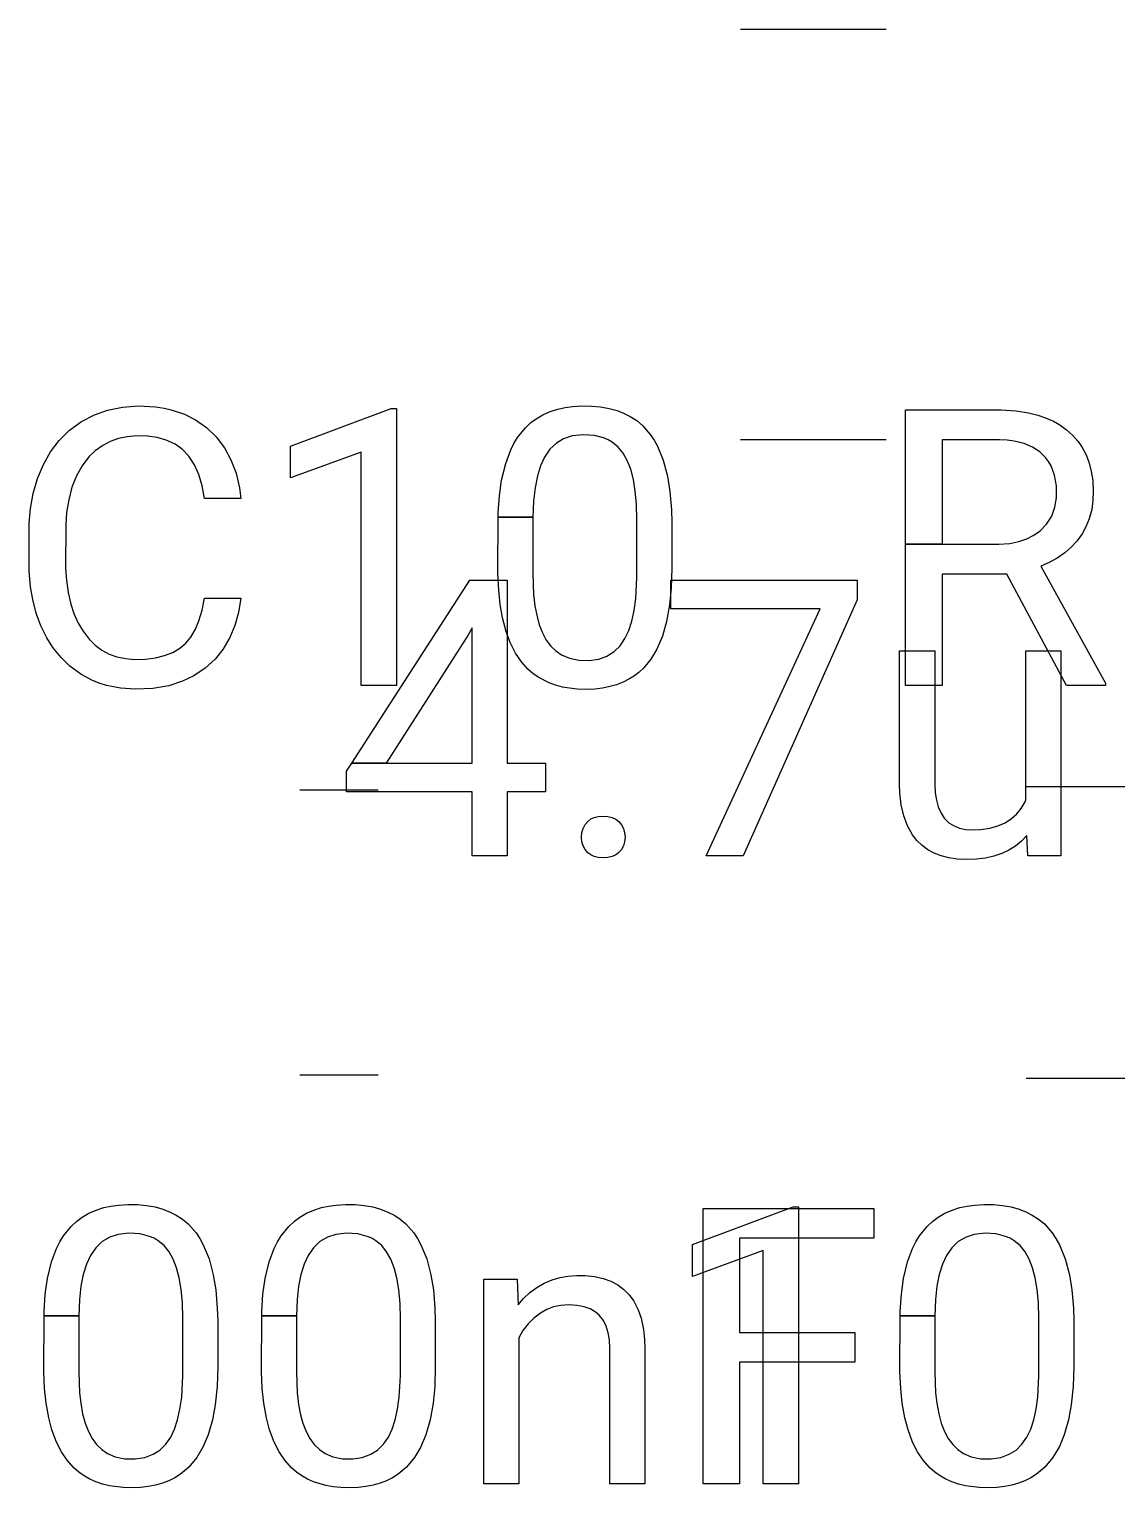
# Model space of a CAD drawing. Header units: inches. Extents: x 3.88 to 7.82, y -6.06 to -2.14.
# Drawn here: x 6.7791 to 6.9326, y -3.9366 to -3.7309 of the extents above; entities that cross this region are included whole.
import ezdxf

# ---------------------------------------------------------------- set-up
doc = ezdxf.new("R2010")
doc.units = ezdxf.units.IN
doc.header["$MEASUREMENT"] = 0
doc.layers.add('F.Silkscreen', color=41, linetype='CONTINUOUS', true_color=0xf2eda1)

msp = doc.modelspace()

# ---------------------------------------------------------------- linework, layer by layer
at = {"layer": 'F.Silkscreen', "linetype": 'CONTINUOUS'}
for p, q in [((6.87948, -3.73091), (6.90005, -3.73091)), ((6.78832, -3.78528), (6.79018, -3.78462)), ((6.79018, -3.78462), (6.7923, -3.78419)), ((6.7923, -3.78419), (6.79456, -3.78404)), ((6.79456, -3.78404), (6.79694, -3.78416)), ((6.79694, -3.78416), (6.79816, -3.78434)), ((6.79816, -3.78434), (6.79916, -3.78456)), ((6.79916, -3.78456), (6.80104, -3.78519)), ((6.816, -3.7897), (6.83018, -3.78439)), ((6.83018, -3.78439), (6.83093, -3.78439)), ((6.83093, -3.78439), (6.83093, -3.82344)), ((6.85262, -3.78483), (6.85372, -3.78448)), ((6.85372, -3.78448), (6.85473, -3.78426)), ((6.85473, -3.78426), (6.85579, -3.78412)), ((6.85579, -3.78412), (6.85711, -3.78404)), ((6.85711, -3.78404), (6.85846, -3.78406)), ((6.85846, -3.78406), (6.85974, -3.78418)), ((6.85974, -3.78418), (6.86095, -3.78439)), ((6.86095, -3.78439), (6.86207, -3.7847)), ((6.90276, -3.7888), (6.90276, -3.78459)), ((6.90276, -3.78459), (6.91624, -3.78459)), ((6.91624, -3.78459), (6.91836, -3.78473)), ((6.78481, -3.78746), (6.78648, -3.78624)), ((6.78648, -3.78624), (6.78832, -3.78528)), ((6.80104, -3.78519), (6.8026, -3.78598)), ((6.8026, -3.78598), (6.80415, -3.78708)), ((6.84912, -3.78712), (6.84991, -3.78638)), ((6.84991, -3.78638), (6.85066, -3.78583)), ((6.85066, -3.78583), (6.8516, -3.78528)), ((6.8516, -3.78528), (6.85262, -3.78483)), ((6.86207, -3.7847), (6.86296, -3.78504)), ((6.86296, -3.78504), (6.86393, -3.78553)), ((6.86393, -3.78553), (6.86483, -3.78611)), ((6.86483, -3.78611), (6.86564, -3.78679)), ((6.91836, -3.78473), (6.92013, -3.78501)), ((6.92013, -3.78501), (6.92144, -3.78533)), ((6.92144, -3.78533), (6.9225, -3.7857)), ((6.9225, -3.7857), (6.92363, -3.7862)), ((6.92363, -3.7862), (6.92454, -3.78672)), ((6.78334, -3.78892), (6.78481, -3.78746)), ((6.7917, -3.78864), (6.79056, -3.78904)), ((6.79293, -3.78838), (6.7917, -3.78864)), ((6.79425, -3.78826), (6.79293, -3.78838)), ((6.7958, -3.78829), (6.79425, -3.78826)), ((6.79715, -3.78847), (6.7958, -3.78829)), ((6.79846, -3.78884), (6.79715, -3.78847)), ((6.80415, -3.78708), (6.80551, -3.78841)), ((6.80551, -3.78841), (6.80666, -3.78992)), ((6.84752, -3.78932), (6.84803, -3.78847)), ((6.84803, -3.78847), (6.84912, -3.78712)), ((6.8545, -3.78868), (6.8535, -3.78927)), ((6.85574, -3.78827), (6.8545, -3.78868)), ((6.85727, -3.78809), (6.85574, -3.78827)), ((6.85886, -3.78819), (6.85727, -3.78809)), ((6.86017, -3.78853), (6.85886, -3.78819)), ((6.86081, -3.78881), (6.86017, -3.78853)), ((6.86564, -3.78679), (6.86675, -3.78805)), ((6.86675, -3.78805), (6.86728, -3.78884)), ((6.92454, -3.78672), (6.92549, -3.78739)), ((6.92549, -3.78739), (6.92634, -3.78816)), ((6.92634, -3.78816), (6.92709, -3.789)), ((6.78113, -3.79229), (6.78214, -3.7905)), ((6.78214, -3.7905), (6.78334, -3.78892)), ((6.78842, -3.79037), (6.78753, -3.79122)), ((6.7895, -3.78959), (6.78842, -3.79037)), ((6.79056, -3.78904), (6.7895, -3.78959)), ((6.79971, -3.78942), (6.79846, -3.78884)), ((6.80071, -3.79014), (6.79971, -3.78942)), ((6.80165, -3.79113), (6.80071, -3.79014)), ((6.80666, -3.78992), (6.80759, -3.79162)), ((6.816, -3.79419), (6.816, -3.7897)), ((6.82596, -3.79053), (6.816, -3.79419)), ((6.82596, -3.82344), (6.82596, -3.79053)), ((6.84635, -3.79214), (6.84706, -3.79024)), ((6.84706, -3.79024), (6.84752, -3.78932)), ((6.85258, -3.79014), (6.85183, -3.79124)), ((6.8535, -3.78927), (6.85258, -3.79014)), ((6.86139, -3.78916), (6.86081, -3.78881)), ((6.86222, -3.78984), (6.86139, -3.78916)), ((6.86292, -3.7907), (6.86222, -3.78984)), ((6.86351, -3.79174), (6.86292, -3.7907)), ((6.86728, -3.78884), (6.86776, -3.78971)), ((6.86776, -3.78971), (6.86856, -3.79168)), ((6.87948, -3.78878), (6.90005, -3.78878)), ((6.90276, -3.80352), (6.90276, -3.7888)), ((6.916, -3.7888), (6.90791, -3.7888)), ((6.90791, -3.7888), (6.90791, -3.80352)), ((6.91709, -3.78886), (6.916, -3.7888)), ((6.9181, -3.78899), (6.91709, -3.78886)), ((6.91952, -3.78934), (6.9181, -3.78899)), ((6.92069, -3.78984), (6.91952, -3.78934)), ((6.92169, -3.79049), (6.92069, -3.78984)), ((6.92253, -3.7913), (6.92169, -3.79049)), ((6.92709, -3.789), (6.92765, -3.78982)), ((6.92765, -3.78982), (6.92819, -3.79083)), ((6.92819, -3.79083), (6.92862, -3.79193)), ((6.7803, -3.79427), (6.78113, -3.79229)), ((6.78657, -3.79246), (6.78578, -3.79389)), ((6.78753, -3.79122), (6.78657, -3.79246)), ((6.80244, -3.79236), (6.80165, -3.79113)), ((6.80303, -3.79371), (6.80244, -3.79236)), ((6.80759, -3.79162), (6.8083, -3.79351)), ((6.84578, -3.79449), (6.84635, -3.79214)), ((6.85127, -3.79246), (6.85082, -3.79391)), ((6.85183, -3.79124), (6.85127, -3.79246)), ((6.86399, -3.79297), (6.86351, -3.79174)), ((6.86856, -3.79168), (6.86916, -3.79395)), ((6.92295, -3.79187), (6.92253, -3.7913)), ((6.92331, -3.79249), (6.92295, -3.79187)), ((6.9238, -3.7938), (6.92331, -3.79249)), ((6.92862, -3.79193), (6.92897, -3.79327)), ((6.77969, -3.7964), (6.7803, -3.79427)), ((6.78578, -3.79389), (6.78515, -3.7955)), ((6.8035, -3.79529), (6.80303, -3.79371)), ((6.8083, -3.79351), (6.80879, -3.79558)), ((6.84546, -3.79669), (6.84578, -3.79449)), ((6.85082, -3.79391), (6.85049, -3.79557)), ((6.86436, -3.7944), (6.86399, -3.79297)), ((6.86463, -3.79604), (6.86436, -3.7944)), ((6.86916, -3.79395), (6.86951, -3.79608)), ((6.92405, -3.79529), (6.9238, -3.7938)), ((6.92897, -3.79327), (6.92917, -3.79455)), ((6.92917, -3.79455), (6.92925, -3.7961)), ((6.7793, -3.79851), (6.77969, -3.7964)), ((6.78515, -3.7955), (6.78469, -3.79729)), ((6.80384, -3.79707), (6.8035, -3.79529)), ((6.80879, -3.79558), (6.809, -3.79707)), ((6.84529, -3.79911), (6.84546, -3.79669)), ((6.85049, -3.79557), (6.85028, -3.79746)), ((6.8648, -3.79787), (6.86463, -3.79604)), ((6.86951, -3.79608), (6.86973, -3.79867)), ((6.92385, -3.79831), (6.92407, -3.79699)), ((6.92407, -3.79699), (6.92405, -3.79529)), ((6.92925, -3.7961), (6.92921, -3.79739)), ((6.77911, -3.80057), (6.7793, -3.79851)), ((6.78469, -3.79729), (6.7844, -3.79907)), ((6.809, -3.79707), (6.80384, -3.79707)), ((6.85028, -3.79746), (6.85018, -3.79974)), ((6.86486, -3.8001), (6.8648, -3.79787)), ((6.86973, -3.79867), (6.86978, -3.80045)), ((6.92339, -3.79958), (6.92385, -3.79831)), ((6.92903, -3.79866), (6.92868, -3.79996)), ((6.92921, -3.79739), (6.92903, -3.79866)), ((6.77911, -3.80733), (6.77911, -3.80057)), ((6.78427, -3.8008), (6.78425, -3.80694)), ((6.7844, -3.79907), (6.78427, -3.8008)), ((6.84526, -3.80754), (6.84529, -3.79974)), ((6.84529, -3.79974), (6.84529, -3.79911)), ((6.84529, -3.79974), (6.85018, -3.79974)), ((6.85018, -3.79974), (6.84529, -3.79974)), ((6.85018, -3.79974), (6.85018, -3.80766)), ((6.86486, -3.80821), (6.86486, -3.8001)), ((6.86978, -3.80045), (6.86978, -3.80687)), ((6.92171, -3.80168), (6.92267, -3.8007)), ((6.92267, -3.8007), (6.92339, -3.79958)), ((6.92821, -3.80109), (6.92767, -3.80207)), ((6.92868, -3.79996), (6.92821, -3.80109)), ((6.91873, -3.80317), (6.91986, -3.80279)), ((6.91986, -3.80279), (6.92079, -3.80232)), ((6.92079, -3.80232), (6.92171, -3.80168)), ((6.92694, -3.80308), (6.9261, -3.804)), ((6.92767, -3.80207), (6.92694, -3.80308)), ((6.90276, -3.82344), (6.90276, -3.80352)), ((6.90276, -3.80352), (6.90791, -3.80352)), ((6.90791, -3.80352), (6.90276, -3.80352)), ((6.90791, -3.80352), (6.91591, -3.80352)), ((6.91591, -3.80352), (6.91749, -3.80342)), ((6.91749, -3.80342), (6.91873, -3.80317)), ((6.92523, -3.80476), (6.92417, -3.80549)), ((6.9261, -3.804), (6.92523, -3.80476)), ((6.78425, -3.80694), (6.78436, -3.80861)), ((6.86978, -3.80687), (6.8697, -3.80972)), ((6.92301, -3.80613), (6.92185, -3.80663)), ((6.92185, -3.80663), (6.93099, -3.82313)), ((6.92417, -3.80549), (6.92301, -3.80613)), ((6.7793, -3.80952), (6.77911, -3.80733)), ((6.78436, -3.80861), (6.7846, -3.81035)), ((6.82464, -3.83439), (6.8413, -3.8086)), ((6.8413, -3.8086), (6.84657, -3.8086)), ((6.84526, -3.80766), (6.84526, -3.80754)), ((6.84536, -3.81), (6.84526, -3.80766)), ((6.84657, -3.8086), (6.84657, -3.83439)), ((6.85018, -3.80766), (6.85029, -3.8106)), ((6.8647, -3.8112), (6.86486, -3.80821)), ((6.86965, -3.81266), (6.86965, -3.8086)), ((6.86965, -3.8086), (6.89594, -3.8086)), ((6.89594, -3.8086), (6.89594, -3.81136)), ((6.91705, -3.80774), (6.90791, -3.80774)), ((6.90791, -3.80774), (6.90791, -3.82344)), ((6.92547, -3.82344), (6.91705, -3.80774)), ((6.77961, -3.81134), (6.7793, -3.80952)), ((6.78011, -3.81327), (6.77961, -3.81134)), ((6.7846, -3.81035), (6.78498, -3.81197)), ((6.8035, -3.81282), (6.80384, -3.81112)), ((6.80384, -3.81112), (6.809, -3.81112)), ((6.809, -3.81112), (6.80866, -3.81315)), ((6.84558, -3.81204), (6.84536, -3.81)), ((6.85029, -3.8106), (6.85048, -3.81223)), ((6.86447, -3.8129), (6.8647, -3.8112)), ((6.8697, -3.80972), (6.86947, -3.81208)), ((6.89594, -3.81136), (6.87984, -3.84746)), ((6.78077, -3.81506), (6.78011, -3.81327)), ((6.78498, -3.81197), (6.78542, -3.81331)), ((6.78542, -3.81331), (6.78604, -3.81468)), ((6.80306, -3.81432), (6.8035, -3.81282)), ((6.80866, -3.81315), (6.80814, -3.81501)), ((6.84591, -3.81393), (6.84558, -3.81204)), ((6.85048, -3.81223), (6.85073, -3.81356)), ((6.86414, -3.8144), (6.86447, -3.8129)), ((6.86947, -3.81208), (6.86905, -3.81442)), ((6.89071, -3.81266), (6.86965, -3.81266)), ((6.87465, -3.84746), (6.89071, -3.81266)), ((6.7816, -3.81672), (6.78077, -3.81506)), ((6.78604, -3.81468), (6.78671, -3.81581)), ((6.80256, -3.81552), (6.80306, -3.81432)), ((6.80814, -3.81501), (6.80743, -3.81671)), ((6.84161, -3.81533), (6.84102, -3.8164)), ((6.84161, -3.83439), (6.84161, -3.81533)), ((6.84641, -3.81583), (6.84591, -3.81393)), ((6.85073, -3.81356), (6.85109, -3.81488)), ((6.85109, -3.81488), (6.85154, -3.81604)), ((6.86371, -3.81571), (6.86414, -3.8144)), ((6.86905, -3.81442), (6.86845, -3.8165)), ((6.78247, -3.81808), (6.7816, -3.81672)), ((6.78671, -3.81581), (6.78756, -3.81692)), ((6.78756, -3.81692), (6.78842, -3.81777)), ((6.80036, -3.8182), (6.80122, -3.81747)), ((6.80122, -3.81747), (6.80191, -3.81663)), ((6.80191, -3.81663), (6.80256, -3.81552)), ((6.80743, -3.81671), (6.80644, -3.81838)), ((6.84102, -3.8164), (6.82949, -3.83439)), ((6.84698, -3.81738), (6.84641, -3.81583)), ((6.84775, -3.81891), (6.84698, -3.81738)), ((6.85154, -3.81604), (6.85208, -3.81704)), ((6.85208, -3.81704), (6.85271, -3.81789)), ((6.86248, -3.81785), (6.86317, -3.81683)), ((6.86317, -3.81683), (6.86371, -3.81571)), ((6.86845, -3.8165), (6.86768, -3.81832)), ((6.78361, -3.81949), (6.78247, -3.81808)), ((6.78487, -3.82072), (6.78361, -3.81949)), ((6.78842, -3.81777), (6.78936, -3.81846)), ((6.78936, -3.81846), (6.79039, -3.81902)), ((6.79039, -3.81902), (6.7915, -3.81942)), ((6.7915, -3.81942), (6.7927, -3.81967)), ((6.79555, -3.81974), (6.79696, -3.81956)), ((6.79696, -3.81956), (6.79823, -3.81924)), ((6.79823, -3.81924), (6.79937, -3.81879)), ((6.79937, -3.81879), (6.80036, -3.8182)), ((6.80644, -3.81838), (6.80534, -3.81973)), ((6.84856, -3.82012), (6.84775, -3.81891)), ((6.85271, -3.81789), (6.85342, -3.81859)), ((6.85342, -3.81859), (6.85423, -3.81915)), ((6.85423, -3.81915), (6.85533, -3.81962)), ((6.85533, -3.81962), (6.85667, -3.81989)), ((6.85949, -3.81972), (6.8606, -3.81932)), ((6.8606, -3.81932), (6.86165, -3.81866)), ((6.86165, -3.81866), (6.86248, -3.81785)), ((6.86768, -3.81832), (6.86683, -3.81974)), ((6.90193, -3.83738), (6.90193, -3.81856)), ((6.90193, -3.81856), (6.90689, -3.81856)), ((6.90689, -3.81856), (6.90689, -3.83743)), ((6.91976, -3.83959), (6.91976, -3.81856)), ((6.91976, -3.81856), (6.92469, -3.81856)), ((6.92469, -3.81856), (6.92469, -3.84746)), ((6.7864, -3.82186), (6.78487, -3.82072)), ((6.7927, -3.81967), (6.79398, -3.81978)), ((6.79398, -3.81978), (6.79555, -3.81974)), ((6.80394, -3.82102), (6.80236, -3.82209)), ((6.80534, -3.81973), (6.80394, -3.82102)), ((6.84949, -3.82116), (6.84856, -3.82012)), ((6.85018, -3.82177), (6.84949, -3.82116)), ((6.85667, -3.81989), (6.85814, -3.81992)), ((6.85814, -3.81992), (6.85949, -3.81972)), ((6.86515, -3.8216), (6.86453, -3.82208)), ((6.86583, -3.82097), (6.86515, -3.8216)), ((6.86683, -3.81974), (6.86583, -3.82097)), ((6.78806, -3.82276), (6.7864, -3.82186)), ((6.78912, -3.82318), (6.78806, -3.82276)), ((6.79004, -3.82346), (6.78912, -3.82318)), ((6.79198, -3.82385), (6.79004, -3.82346)), ((6.79884, -3.82348), (6.79656, -3.82388)), ((6.80076, -3.82286), (6.79884, -3.82348)), ((6.80236, -3.82209), (6.80076, -3.82286)), ((6.83093, -3.82344), (6.82596, -3.82344)), ((6.85093, -3.8223), (6.85018, -3.82177)), ((6.85246, -3.82309), (6.85093, -3.8223)), ((6.85337, -3.82341), (6.85246, -3.82309)), ((6.85434, -3.82367), (6.85337, -3.82341)), ((6.85536, -3.82385), (6.85434, -3.82367)), ((6.86102, -3.82362), (6.86, -3.82382)), ((6.86199, -3.82335), (6.86102, -3.82362)), ((6.8629, -3.823), (6.86199, -3.82335)), ((6.86374, -3.82257), (6.8629, -3.823)), ((6.86453, -3.82208), (6.86374, -3.82257)), ((6.90791, -3.82344), (6.90276, -3.82344)), ((6.93099, -3.82344), (6.92547, -3.82344)), ((6.93099, -3.82313), (6.93099, -3.82344)), ((6.79406, -3.82399), (6.79198, -3.82385)), ((6.79656, -3.82388), (6.79406, -3.82399)), ((6.85644, -3.82396), (6.85536, -3.82385)), ((6.85777, -3.824), (6.85644, -3.82396)), ((6.85892, -3.82395), (6.85777, -3.824)), ((6.86, -3.82382), (6.85892, -3.82395)), ((6.8239, -3.83553), (6.82464, -3.83439)), ((6.8239, -3.83844), (6.8239, -3.83553)), ((6.82464, -3.83439), (6.82949, -3.83439)), ((6.82949, -3.83439), (6.82464, -3.83439)), ((6.82949, -3.83439), (6.84161, -3.83439)), ((6.84657, -3.83439), (6.85197, -3.83439)), ((6.85197, -3.83439), (6.85197, -3.83844)), ((6.90198, -3.83865), (6.90193, -3.83738)), ((6.90689, -3.83743), (6.90695, -3.83858)), ((6.91979, -3.8377), (6.93848, -3.8377)), ((6.8173, -3.83819), (6.82837, -3.83819)), ((6.84161, -3.83844), (6.8239, -3.83844)), ((6.84161, -3.84746), (6.84161, -3.83844)), ((6.85197, -3.83844), (6.84657, -3.83844)), ((6.84657, -3.83844), (6.84657, -3.84746)), ((6.90216, -3.84027), (6.90198, -3.83865)), ((6.90695, -3.83858), (6.90711, -3.83962)), ((6.90711, -3.83962), (6.90736, -3.84055)), ((6.91908, -3.8408), (6.91964, -3.83985)), ((6.91964, -3.83985), (6.91976, -3.83959)), ((6.85834, -3.84228), (6.85885, -3.84205)), ((6.85885, -3.84205), (6.8594, -3.84192)), ((6.8594, -3.84192), (6.86008, -3.84187)), ((6.86008, -3.84187), (6.86076, -3.84192)), ((6.86076, -3.84192), (6.86135, -3.84206)), ((6.86135, -3.84206), (6.86187, -3.8423)), ((6.90252, -3.84185), (6.90216, -3.84027)), ((6.90305, -3.84326), (6.90252, -3.84185)), ((6.90736, -3.84055), (6.90777, -3.84148)), ((6.90777, -3.84148), (6.90822, -3.84216)), ((6.90822, -3.84216), (6.90886, -3.8428)), ((6.91681, -3.84281), (6.91771, -3.84223)), ((6.91771, -3.84223), (6.91849, -3.84153)), ((6.91849, -3.84153), (6.91908, -3.8408)), ((6.85705, -3.84486), (6.85711, -3.84418)), ((6.85711, -3.84418), (6.85727, -3.8436)), ((6.85727, -3.8436), (6.85754, -3.84307)), ((6.85754, -3.84307), (6.85792, -3.84261)), ((6.85792, -3.84261), (6.85834, -3.84228)), ((6.86187, -3.8423), (6.8623, -3.84263)), ((6.8623, -3.84263), (6.86269, -3.8431)), ((6.86269, -3.8431), (6.86297, -3.84363)), ((6.86297, -3.84363), (6.86313, -3.84422)), ((6.86313, -3.84422), (6.86319, -3.84486)), ((6.90374, -3.84449), (6.90305, -3.84326)), ((6.90886, -3.8428), (6.90952, -3.84322)), ((6.90952, -3.84322), (6.9104, -3.84357)), ((6.9104, -3.84357), (6.91125, -3.84374)), ((6.91125, -3.84374), (6.9122, -3.8438)), ((6.9122, -3.8438), (6.9134, -3.84375)), ((6.9134, -3.84375), (6.91465, -3.84357)), ((6.91465, -3.84357), (6.91579, -3.84326)), ((6.91579, -3.84326), (6.91681, -3.84281)), ((6.8571, -3.84548), (6.85705, -3.84486)), ((6.85727, -3.84608), (6.8571, -3.84548)), ((6.85754, -3.84659), (6.85727, -3.84608)), ((6.86297, -3.84605), (6.86269, -3.84656)), ((6.86313, -3.84548), (6.86297, -3.84605)), ((6.86319, -3.84486), (6.86313, -3.84548)), ((6.90437, -3.8453), (6.90374, -3.84449)), ((6.9051, -3.84601), (6.90437, -3.8453)), ((6.90591, -3.84661), (6.9051, -3.84601)), ((6.91828, -3.84609), (6.91734, -3.84667)), ((6.91912, -3.84539), (6.91828, -3.84609)), ((6.91988, -3.84459), (6.91912, -3.84539)), ((6.92, -3.84746), (6.91988, -3.84459)), ((6.84657, -3.84746), (6.84161, -3.84746)), ((6.85792, -3.84703), (6.85754, -3.84659)), ((6.85834, -3.84735), (6.85792, -3.84703)), ((6.85885, -3.84757), (6.85834, -3.84735)), ((6.8594, -3.84769), (6.85885, -3.84757)), ((6.86008, -3.84774), (6.8594, -3.84769)), ((6.86076, -3.84769), (6.86008, -3.84774)), ((6.86135, -3.84755), (6.86076, -3.84769)), ((6.86187, -3.84733), (6.86135, -3.84755)), ((6.8623, -3.84701), (6.86187, -3.84733)), ((6.86269, -3.84656), (6.8623, -3.84701)), ((6.87984, -3.84746), (6.87465, -3.84746)), ((6.90681, -3.8471), (6.90591, -3.84661)), ((6.9078, -3.84749), (6.90681, -3.8471)), ((6.90887, -3.84777), (6.9078, -3.84749)), ((6.91003, -3.84795), (6.90887, -3.84777)), ((6.91127, -3.84801), (6.91003, -3.84795)), ((6.91277, -3.84796), (6.91127, -3.84801)), ((6.91404, -3.8478), (6.91277, -3.84796)), ((6.91523, -3.84753), (6.91404, -3.8478)), ((6.91633, -3.84716), (6.91523, -3.84753)), ((6.91734, -3.84667), (6.91633, -3.84716)), ((6.92469, -3.84746), (6.92, -3.84746)), ((6.8173, -3.87835), (6.82837, -3.87835)), ((6.91979, -3.87884), (6.93848, -3.87884)), ((6.78752, -3.89788), (6.78855, -3.89743)), ((6.78855, -3.89743), (6.78965, -3.89708)), ((6.78965, -3.89708), (6.79065, -3.89686)), ((6.79065, -3.89686), (6.79172, -3.89672)), ((6.79172, -3.89672), (6.79303, -3.89664)), ((6.79303, -3.89664), (6.79439, -3.89666)), ((6.79439, -3.89666), (6.79567, -3.89678)), ((6.79567, -3.89678), (6.79687, -3.89699)), ((6.79687, -3.89699), (6.79799, -3.8973)), ((6.79799, -3.8973), (6.79903, -3.8977)), ((6.79903, -3.8977), (6.79986, -3.89813)), ((6.81823, -3.89788), (6.81926, -3.89743)), ((6.81926, -3.89743), (6.82036, -3.89708)), ((6.82036, -3.89708), (6.82136, -3.89686)), ((6.82136, -3.89686), (6.82243, -3.89672)), ((6.82243, -3.89672), (6.82374, -3.89664)), ((6.82374, -3.89664), (6.8251, -3.89666)), ((6.8251, -3.89666), (6.82638, -3.89678)), ((6.82638, -3.89678), (6.82758, -3.89699)), ((6.82758, -3.89699), (6.8287, -3.8973)), ((6.8287, -3.8973), (6.82974, -3.8977)), ((6.82974, -3.8977), (6.8307, -3.8982)), ((6.87272, -3.9023), (6.88689, -3.89699)), ((6.87421, -3.93604), (6.87421, -3.89719)), ((6.87421, -3.89719), (6.89827, -3.89719)), ((6.88689, -3.89699), (6.88764, -3.89699)), ((6.88764, -3.89699), (6.88764, -3.93604)), ((6.89827, -3.89719), (6.89827, -3.9014)), ((6.90831, -3.89788), (6.90933, -3.89743)), ((6.90933, -3.89743), (6.91043, -3.89708)), ((6.91043, -3.89708), (6.91144, -3.89686)), ((6.91144, -3.89686), (6.91251, -3.89672)), ((6.91251, -3.89672), (6.91382, -3.89664)), ((6.91382, -3.89664), (6.91518, -3.89666)), ((6.91518, -3.89666), (6.91646, -3.89678)), ((6.91646, -3.89678), (6.91766, -3.89699)), ((6.91766, -3.89699), (6.91878, -3.8973)), ((6.91878, -3.8973), (6.91982, -3.8977)), ((6.91982, -3.8977), (6.92065, -3.89813)), ((6.78395, -3.90107), (6.78504, -3.89972)), ((6.78504, -3.89972), (6.78584, -3.89898)), ((6.78584, -3.89898), (6.78658, -3.89843)), ((6.78658, -3.89843), (6.78752, -3.89788)), ((6.79986, -3.89813), (6.80075, -3.89871)), ((6.80075, -3.89871), (6.80156, -3.89939)), ((6.80156, -3.89939), (6.80268, -3.90065)), ((6.81466, -3.90107), (6.81575, -3.89972)), ((6.81575, -3.89972), (6.81655, -3.89898)), ((6.81655, -3.89898), (6.81729, -3.89843)), ((6.81729, -3.89843), (6.81823, -3.89788)), ((6.8307, -3.8982), (6.83146, -3.89871)), ((6.83146, -3.89871), (6.83227, -3.89939)), ((6.83227, -3.89939), (6.83339, -3.90065)), ((6.90474, -3.90107), (6.90583, -3.89972)), ((6.90583, -3.89972), (6.90662, -3.89898)), ((6.90662, -3.89898), (6.90737, -3.89843)), ((6.90737, -3.89843), (6.90831, -3.89788)), ((6.92065, -3.89813), (6.92154, -3.89871)), ((6.92154, -3.89871), (6.92235, -3.89939)), ((6.92235, -3.89939), (6.92346, -3.90065)), ((6.78344, -3.90192), (6.78395, -3.90107)), ((6.78942, -3.90187), (6.7885, -3.90274)), ((6.79051, -3.90124), (6.78942, -3.90187)), ((6.79166, -3.90087), (6.79051, -3.90124)), ((6.79319, -3.90069), (6.79166, -3.90087)), ((6.79479, -3.90079), (6.79319, -3.90069)), ((6.7961, -3.90113), (6.79479, -3.90079)), ((6.79673, -3.90141), (6.7961, -3.90113)), ((6.79732, -3.90176), (6.79673, -3.90141)), ((6.79814, -3.90244), (6.79732, -3.90176)), ((6.80268, -3.90065), (6.80321, -3.90144)), ((6.80321, -3.90144), (6.80368, -3.90231)), ((6.81415, -3.90192), (6.81466, -3.90107)), ((6.82013, -3.90187), (6.81921, -3.90274)), ((6.82122, -3.90124), (6.82013, -3.90187)), ((6.82237, -3.90087), (6.82122, -3.90124)), ((6.8239, -3.90069), (6.82237, -3.90087)), ((6.82549, -3.90079), (6.8239, -3.90069)), ((6.82681, -3.90113), (6.82549, -3.90079)), ((6.82744, -3.90141), (6.82681, -3.90113)), ((6.82803, -3.90176), (6.82744, -3.90141)), ((6.82885, -3.90244), (6.82803, -3.90176)), ((6.83339, -3.90065), (6.83391, -3.90144)), ((6.83391, -3.90144), (6.83439, -3.90231)), ((6.89827, -3.9014), (6.87933, -3.9014)), ((6.87933, -3.9014), (6.87933, -3.91467)), ((6.90423, -3.90192), (6.90474, -3.90107)), ((6.91021, -3.90187), (6.90929, -3.90274)), ((6.9113, -3.90124), (6.91021, -3.90187)), ((6.91245, -3.90087), (6.9113, -3.90124)), ((6.91398, -3.90069), (6.91245, -3.90087)), ((6.91557, -3.90079), (6.91398, -3.90069)), ((6.91688, -3.90113), (6.91557, -3.90079)), ((6.91752, -3.90141), (6.91688, -3.90113)), ((6.91811, -3.90176), (6.91752, -3.90141)), ((6.91893, -3.90244), (6.91811, -3.90176)), ((6.92346, -3.90065), (6.92399, -3.90144)), ((6.92399, -3.90144), (6.92447, -3.90231)), ((6.78228, -3.90473), (6.78298, -3.90284)), ((6.78298, -3.90284), (6.78344, -3.90192)), ((6.78775, -3.90384), (6.78719, -3.90506)), ((6.7885, -3.90274), (6.78775, -3.90384)), ((6.79885, -3.9033), (6.79814, -3.90244)), ((6.79943, -3.90433), (6.79885, -3.9033)), ((6.80368, -3.90231), (6.80449, -3.90428)), ((6.81299, -3.90473), (6.81369, -3.90284)), ((6.81369, -3.90284), (6.81415, -3.90192)), ((6.81846, -3.90384), (6.8179, -3.90506)), ((6.81921, -3.90274), (6.81846, -3.90384)), ((6.82955, -3.9033), (6.82885, -3.90244)), ((6.83014, -3.90433), (6.82955, -3.9033)), ((6.83439, -3.90231), (6.8352, -3.90428)), ((6.87272, -3.90679), (6.87272, -3.9023)), ((6.88268, -3.90313), (6.87272, -3.90679)), ((6.88268, -3.93604), (6.88268, -3.90313)), ((6.90306, -3.90473), (6.90377, -3.90284)), ((6.90377, -3.90284), (6.90423, -3.90192)), ((6.90854, -3.90384), (6.90798, -3.90506)), ((6.90929, -3.90274), (6.90854, -3.90384)), ((6.91963, -3.9033), (6.91893, -3.90244)), ((6.92022, -3.90433), (6.91963, -3.9033)), ((6.92447, -3.90231), (6.92527, -3.90428)), ((6.78171, -3.90709), (6.78228, -3.90473)), ((6.78719, -3.90506), (6.78675, -3.90651)), ((6.79991, -3.90557), (6.79943, -3.90433)), ((6.80029, -3.907), (6.79991, -3.90557)), ((6.80449, -3.90428), (6.80509, -3.90655)), ((6.81242, -3.90709), (6.81299, -3.90473)), ((6.8179, -3.90506), (6.81745, -3.90651)), ((6.83062, -3.90557), (6.83014, -3.90433)), ((6.831, -3.907), (6.83062, -3.90557)), ((6.8352, -3.90428), (6.8358, -3.90655)), ((6.90249, -3.90709), (6.90306, -3.90473)), ((6.90798, -3.90506), (6.90753, -3.90651)), ((6.9207, -3.90557), (6.92022, -3.90433)), ((6.92107, -3.907), (6.9207, -3.90557)), ((6.92527, -3.90428), (6.92588, -3.90655)), ((6.78139, -3.90929), (6.78171, -3.90709)), ((6.78675, -3.90651), (6.78642, -3.90817)), ((6.80056, -3.90863), (6.80029, -3.907)), ((6.80509, -3.90655), (6.80544, -3.90868)), ((6.8121, -3.90929), (6.81242, -3.90709)), ((6.81745, -3.90651), (6.81712, -3.90817)), ((6.83127, -3.90863), (6.831, -3.907)), ((6.8358, -3.90655), (6.83615, -3.90868)), ((6.84327, -3.93604), (6.84327, -3.90715)), ((6.84327, -3.90715), (6.84795, -3.90715)), ((6.84795, -3.90715), (6.84811, -3.91077)), ((6.85075, -3.90833), (6.85179, -3.90773)), ((6.85179, -3.90773), (6.85289, -3.90726)), ((6.85289, -3.90726), (6.85405, -3.90693)), ((6.85405, -3.90693), (6.85512, -3.90673)), ((6.85512, -3.90673), (6.8564, -3.90664)), ((6.8564, -3.90664), (6.85757, -3.90666)), ((6.85757, -3.90666), (6.85888, -3.9068)), ((6.85888, -3.9068), (6.86008, -3.90706)), ((6.86008, -3.90706), (6.86117, -3.90745)), ((6.86117, -3.90745), (6.86215, -3.90797)), ((6.86215, -3.90797), (6.86302, -3.90861)), ((6.90218, -3.90929), (6.90249, -3.90709)), ((6.90753, -3.90651), (6.9072, -3.90817)), ((6.92135, -3.90863), (6.92107, -3.907)), ((6.92588, -3.90655), (6.92622, -3.90868)), ((6.78122, -3.91171), (6.78139, -3.90929)), ((6.7862, -3.91006), (6.7861, -3.91234)), ((6.78642, -3.90817), (6.7862, -3.91006)), ((6.80073, -3.91047), (6.80056, -3.90863)), ((6.80544, -3.90868), (6.80566, -3.91127)), ((6.81193, -3.91171), (6.8121, -3.90929)), ((6.81691, -3.91006), (6.81681, -3.91234)), ((6.81712, -3.90817), (6.81691, -3.91006)), ((6.83144, -3.91065), (6.83127, -3.90863)), ((6.83615, -3.90868), (6.83637, -3.91127)), ((6.84811, -3.91077), (6.84886, -3.90991)), ((6.84886, -3.90991), (6.84977, -3.90906)), ((6.84977, -3.90906), (6.85075, -3.90833)), ((6.86302, -3.90861), (6.86377, -3.90938)), ((6.86377, -3.90938), (6.86442, -3.91027)), ((6.902, -3.91171), (6.90218, -3.90929)), ((6.90699, -3.91006), (6.90689, -3.91234)), ((6.9072, -3.90817), (6.90699, -3.91006)), ((6.92151, -3.91047), (6.92135, -3.90863)), ((6.92622, -3.90868), (6.92644, -3.91127)), ((6.78121, -3.91234), (6.78122, -3.91171)), ((6.80079, -3.9127), (6.80073, -3.91047)), ((6.80566, -3.91127), (6.80571, -3.91305)), ((6.81192, -3.91234), (6.81193, -3.91171)), ((6.8315, -3.9127), (6.83144, -3.91065)), ((6.83637, -3.91127), (6.83642, -3.91305)), ((6.85125, -3.91195), (6.85032, -3.91265)), ((6.85215, -3.91145), (6.85125, -3.91195)), ((6.85311, -3.91109), (6.85215, -3.91145)), ((6.85414, -3.91088), (6.85311, -3.91109)), ((6.85524, -3.91081), (6.85414, -3.91088)), ((6.85639, -3.91087), (6.85524, -3.91081)), ((6.8574, -3.91105), (6.85639, -3.91087)), ((6.85828, -3.91136), (6.8574, -3.91105)), ((6.85898, -3.91176), (6.85828, -3.91136)), ((6.85956, -3.91226), (6.85898, -3.91176)), ((6.86442, -3.91027), (6.86505, -3.91151)), ((6.86505, -3.91151), (6.86545, -3.91268)), ((6.902, -3.91234), (6.902, -3.91171)), ((6.92157, -3.9127), (6.92151, -3.91047)), ((6.92644, -3.91127), (6.9265, -3.91305)), ((6.78118, -3.92014), (6.78121, -3.91234)), ((6.78121, -3.91234), (6.7861, -3.91234)), ((6.7861, -3.91234), (6.78121, -3.91234)), ((6.7861, -3.91234), (6.7861, -3.92026)), ((6.80079, -3.92081), (6.80079, -3.9127)), ((6.80571, -3.91305), (6.80571, -3.91947)), ((6.81189, -3.92014), (6.81192, -3.91234)), ((6.81192, -3.91234), (6.81681, -3.91234)), ((6.81681, -3.91234), (6.81192, -3.91234)), ((6.81681, -3.91234), (6.81681, -3.92026)), ((6.8315, -3.92081), (6.8315, -3.9127)), ((6.83642, -3.91305), (6.83642, -3.91947)), ((6.8495, -3.91347), (6.84879, -3.9144)), ((6.85032, -3.91265), (6.8495, -3.91347)), ((6.86013, -3.91298), (6.85956, -3.91226)), ((6.86053, -3.91379), (6.86013, -3.91298)), ((6.86082, -3.91473), (6.86053, -3.91379)), ((6.86545, -3.91268), (6.86578, -3.91425)), ((6.90197, -3.92014), (6.902, -3.91234)), ((6.902, -3.91234), (6.90689, -3.91234)), ((6.90689, -3.91234), (6.902, -3.91234)), ((6.90689, -3.91234), (6.90689, -3.92026)), ((6.92157, -3.92081), (6.92157, -3.9127)), ((6.9265, -3.91305), (6.9265, -3.91947)), ((6.84879, -3.9144), (6.84819, -3.91545)), ((6.84819, -3.91545), (6.84819, -3.93604)), ((6.86099, -3.91571), (6.86082, -3.91473)), ((6.86106, -3.91691), (6.86099, -3.91571)), ((6.86578, -3.91425), (6.86594, -3.9157)), ((6.86594, -3.9157), (6.86598, -3.91695)), ((6.87933, -3.91467), (6.89563, -3.91467)), ((6.89563, -3.91467), (6.89563, -3.91888)), ((6.86106, -3.93604), (6.86106, -3.91691)), ((6.86598, -3.91695), (6.86598, -3.93604)), ((6.78119, -3.92026), (6.78118, -3.92014)), ((6.78129, -3.9226), (6.78119, -3.92026)), ((6.7861, -3.92026), (6.78622, -3.9232)), ((6.80571, -3.91947), (6.80562, -3.92231)), ((6.81189, -3.92026), (6.81189, -3.92014)), ((6.812, -3.9226), (6.81189, -3.92026)), ((6.81681, -3.92026), (6.81693, -3.9232)), ((6.83642, -3.91947), (6.83633, -3.92231)), ((6.89563, -3.91888), (6.87933, -3.91888)), ((6.87933, -3.91888), (6.87933, -3.93604)), ((6.90197, -3.92026), (6.90197, -3.92014)), ((6.90208, -3.9226), (6.90197, -3.92026)), ((6.90689, -3.92026), (6.90701, -3.9232)), ((6.9265, -3.91947), (6.92641, -3.92231)), ((6.80063, -3.9238), (6.80079, -3.92081)), ((6.80562, -3.92231), (6.80536, -3.9249)), ((6.83133, -3.9238), (6.8315, -3.92081)), ((6.83633, -3.92231), (6.8361, -3.92467)), ((6.92141, -3.9238), (6.92157, -3.92081)), ((6.92641, -3.92231), (6.92615, -3.9249)), ((6.7815, -3.92464), (6.78129, -3.9226)), ((6.78622, -3.9232), (6.78638, -3.92467)), ((6.80039, -3.92549), (6.80063, -3.9238)), ((6.81221, -3.92464), (6.812, -3.9226)), ((6.81693, -3.9232), (6.81712, -3.92483)), ((6.8311, -3.92549), (6.83133, -3.9238)), ((6.90229, -3.92464), (6.90208, -3.9226)), ((6.90701, -3.9232), (6.90717, -3.92467)), ((6.92118, -3.92549), (6.92141, -3.9238)), ((6.78188, -3.92673), (6.7815, -3.92464)), ((6.78638, -3.92467), (6.78666, -3.92616)), ((6.78666, -3.92616), (6.78702, -3.92748)), ((6.80006, -3.927), (6.80039, -3.92549)), ((6.80536, -3.9249), (6.80497, -3.92702)), ((6.81259, -3.92673), (6.81221, -3.92464)), ((6.81712, -3.92483), (6.8174, -3.9263)), ((6.8174, -3.9263), (6.81773, -3.92748)), ((6.83077, -3.927), (6.8311, -3.92549)), ((6.8361, -3.92467), (6.83568, -3.92702)), ((6.90267, -3.92673), (6.90229, -3.92464)), ((6.90717, -3.92467), (6.90744, -3.92616)), ((6.90744, -3.92616), (6.9078, -3.92748)), ((6.92085, -3.927), (6.92118, -3.92549)), ((6.92615, -3.9249), (6.92576, -3.92702)), ((6.78233, -3.92843), (6.78188, -3.92673)), ((6.78297, -3.93014), (6.78233, -3.92843)), ((6.78702, -3.92748), (6.78747, -3.92864)), ((6.7991, -3.92943), (6.79963, -3.92831)), ((6.79963, -3.92831), (6.80006, -3.927)), ((6.80497, -3.92702), (6.80438, -3.9291)), ((6.81304, -3.92843), (6.81259, -3.92673)), ((6.81368, -3.93014), (6.81304, -3.92843)), ((6.81773, -3.92748), (6.81818, -3.92864)), ((6.82981, -3.92943), (6.83034, -3.92831)), ((6.83034, -3.92831), (6.83077, -3.927)), ((6.83568, -3.92702), (6.83508, -3.9291)), ((6.90312, -3.92843), (6.90267, -3.92673)), ((6.90376, -3.93014), (6.90312, -3.92843)), ((6.9078, -3.92748), (6.90826, -3.92864)), ((6.91989, -3.92943), (6.92042, -3.92831)), ((6.92042, -3.92831), (6.92085, -3.927)), ((6.92576, -3.92702), (6.92516, -3.9291)), ((6.78367, -3.93151), (6.78297, -3.93014)), ((6.78747, -3.92864), (6.78801, -3.92964)), ((6.78801, -3.92964), (6.78863, -3.93049)), ((6.78863, -3.93049), (6.78935, -3.93119)), ((6.79757, -3.93126), (6.7984, -3.93045)), ((6.7984, -3.93045), (6.7991, -3.92943)), ((6.80438, -3.9291), (6.80368, -3.93076)), ((6.81438, -3.93151), (6.81368, -3.93014)), ((6.81818, -3.92864), (6.81872, -3.92964)), ((6.81872, -3.92964), (6.81934, -3.93049)), ((6.81934, -3.93049), (6.82006, -3.93119)), ((6.82828, -3.93126), (6.82911, -3.93045)), ((6.82911, -3.93045), (6.82981, -3.92943)), ((6.83508, -3.9291), (6.83432, -3.93092)), ((6.90446, -3.93151), (6.90376, -3.93014)), ((6.90826, -3.92864), (6.9088, -3.92964)), ((6.9088, -3.92964), (6.90942, -3.93049)), ((6.90942, -3.93049), (6.91014, -3.93119)), ((6.91836, -3.93126), (6.91919, -3.93045)), ((6.91919, -3.93045), (6.91989, -3.92943)), ((6.92516, -3.9291), (6.92447, -3.93076)), ((6.78448, -3.93271), (6.78367, -3.93151)), ((6.78542, -3.93376), (6.78448, -3.93271)), ((6.78935, -3.93119), (6.79016, -3.93174)), ((6.79016, -3.93174), (6.79126, -3.93222)), ((6.79126, -3.93222), (6.7926, -3.93249)), ((6.7926, -3.93249), (6.79406, -3.93252)), ((6.79406, -3.93252), (6.79541, -3.93232)), ((6.79541, -3.93232), (6.79661, -3.93187)), ((6.79661, -3.93187), (6.79757, -3.93126)), ((6.80276, -3.93234), (6.80164, -3.93368)), ((6.80368, -3.93076), (6.80276, -3.93234)), ((6.81519, -3.93271), (6.81438, -3.93151)), ((6.81612, -3.93376), (6.81519, -3.93271)), ((6.82006, -3.93119), (6.82087, -3.93174)), ((6.82087, -3.93174), (6.82197, -3.93222)), ((6.82197, -3.93222), (6.82331, -3.93249)), ((6.82331, -3.93249), (6.82477, -3.93252)), ((6.82477, -3.93252), (6.82612, -3.93232)), ((6.82612, -3.93232), (6.82732, -3.93187)), ((6.82732, -3.93187), (6.82828, -3.93126)), ((6.83346, -3.93234), (6.83235, -3.93368)), ((6.83432, -3.93092), (6.83346, -3.93234)), ((6.90527, -3.93271), (6.90446, -3.93151)), ((6.9062, -3.93376), (6.90527, -3.93271)), ((6.91014, -3.93119), (6.91095, -3.93174)), ((6.91095, -3.93174), (6.91204, -3.93222)), ((6.91204, -3.93222), (6.91339, -3.93249)), ((6.91339, -3.93249), (6.91485, -3.93252)), ((6.91485, -3.93252), (6.9162, -3.93232)), ((6.9162, -3.93232), (6.91739, -3.93187)), ((6.91739, -3.93187), (6.91836, -3.93126)), ((6.92354, -3.93234), (6.92243, -3.93368)), ((6.92447, -3.93076), (6.92354, -3.93234)), ((6.78611, -3.93437), (6.78542, -3.93376)), ((6.78686, -3.9349), (6.78611, -3.93437)), ((6.80046, -3.93468), (6.79967, -3.93517)), ((6.80164, -3.93368), (6.80046, -3.93468)), ((6.81682, -3.93437), (6.81612, -3.93376)), ((6.81757, -3.9349), (6.81682, -3.93437)), ((6.83117, -3.93468), (6.83038, -3.93517)), ((6.83235, -3.93368), (6.83117, -3.93468)), ((6.9069, -3.93437), (6.9062, -3.93376)), ((6.90765, -3.9349), (6.9069, -3.93437)), ((6.92125, -3.93468), (6.92046, -3.93517)), ((6.92243, -3.93368), (6.92125, -3.93468)), ((6.78767, -3.93536), (6.78686, -3.9349)), ((6.78853, -3.93575), (6.78767, -3.93536)), ((6.78945, -3.93606), (6.78853, -3.93575)), ((6.79043, -3.9363), (6.78945, -3.93606)), ((6.79237, -3.93656), (6.79043, -3.9363)), ((6.7937, -3.93659), (6.79237, -3.93656)), ((6.79484, -3.93654), (6.7937, -3.93659)), ((6.79592, -3.93642), (6.79484, -3.93654)), ((6.79695, -3.93622), (6.79592, -3.93642)), ((6.79791, -3.93595), (6.79695, -3.93622)), ((6.79882, -3.9356), (6.79791, -3.93595)), ((6.79967, -3.93517), (6.79882, -3.9356)), ((6.81837, -3.93536), (6.81757, -3.9349)), ((6.81924, -3.93575), (6.81837, -3.93536)), ((6.82097, -3.93627), (6.81924, -3.93575)), ((6.82199, -3.93645), (6.82097, -3.93627)), ((6.82307, -3.93656), (6.82199, -3.93645)), ((6.82441, -3.93659), (6.82307, -3.93656)), ((6.82555, -3.93654), (6.82441, -3.93659)), ((6.82663, -3.93642), (6.82555, -3.93654)), ((6.82766, -3.93622), (6.82663, -3.93642)), ((6.82862, -3.93595), (6.82766, -3.93622)), ((6.82953, -3.9356), (6.82862, -3.93595)), ((6.83038, -3.93517), (6.82953, -3.9356)), ((6.84819, -3.93604), (6.84327, -3.93604)), ((6.86598, -3.93604), (6.86106, -3.93604)), ((6.87933, -3.93604), (6.87421, -3.93604)), ((6.88764, -3.93604), (6.88268, -3.93604)), ((6.90845, -3.93536), (6.90765, -3.9349)), ((6.90932, -3.93575), (6.90845, -3.93536)), ((6.91024, -3.93606), (6.90932, -3.93575)), ((6.91121, -3.9363), (6.91024, -3.93606)), ((6.91315, -3.93656), (6.91121, -3.9363)), ((6.91449, -3.93659), (6.91315, -3.93656)), ((6.91563, -3.93654), (6.91449, -3.93659)), ((6.91671, -3.93642), (6.91563, -3.93654)), ((6.91774, -3.93622), (6.91671, -3.93642)), ((6.9187, -3.93595), (6.91774, -3.93622)), ((6.91961, -3.9356), (6.9187, -3.93595)), ((6.92046, -3.93517), (6.91961, -3.9356))]:
    msp.add_line(p, q, dxfattribs=at)

doc.saveas('drawing.dxf')
